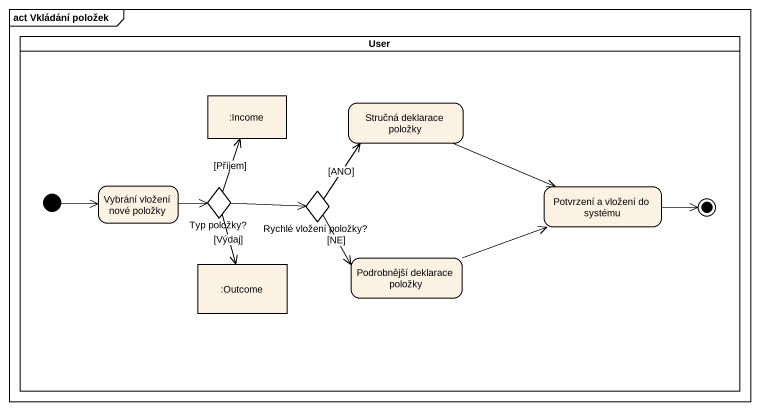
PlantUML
@startuml
mainframe act Vkládání položek
hide empty description
state User <<partition>> {
  state ":Income" as Income <<object>>
  state "Stručná deklarace položky" as Stručná_deklarace_položky
  state "Vybrání vložení nové položky" as Vybrání_vložení_nové_položky
  state "Typ položky?" as Typ_položky <<choice>>
  state "Rychlé vložení položky?" as Rychlé_vložení_položky <<choice>>
  state "Potvrzení a vložení do systému" as Potvrzení_a_vložení_do
  state ":Outcome" as Outcome <<object>>
  state "Podrobnější deklarace položky" as Podrobnější_deklarace
  [*] -right-> Vybrání_vložení_nové_položky
  Potvrzení_a_vložení_do -right-> [*]
}
Stručná_deklarace_položky -right-> Potvrzení_a_vložení_do
Vybrání_vložení_nové_položky -right-> Typ_položky
Typ_položky -up-> Income : [Příjem]
Typ_položky -right-> Rychlé_vložení_položky
Typ_položky --> Outcome : [Výdaj]
Rychlé_vložení_položky -up-> Stručná_deklarace_položky : [ANO]
Rychlé_vložení_položky --> Podrobnější_deklarace : [NE]
Podrobnější_deklarace -right-> Potvrzení_a_vložení_do
@enduml
